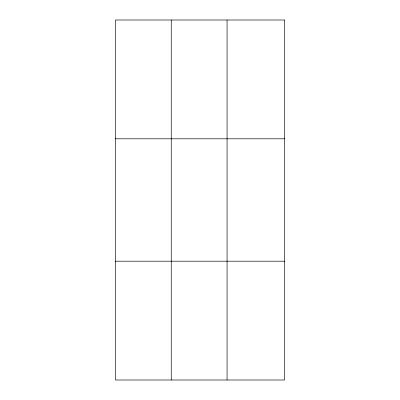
<?xml version="1.0" encoding="UTF-8"?>
<svg xmlns="http://www.w3.org/2000/svg" width="400" height="400" viewBox="0 0 400 400"><rect width="100%" height="100%" fill="white"/><g stroke="black" fill="none" stroke-linecap="round" stroke-linejoin="round"><path stroke-width="0.6" d="M171.25 20L171.25 380M227.06 20L227.06 380M115.445 138.8L284.555 138.8M115.445 261.2L284.555 261.2M284.555 20L284.555 380L115.445 380L115.445 20L284.555 20"/></g></svg>
